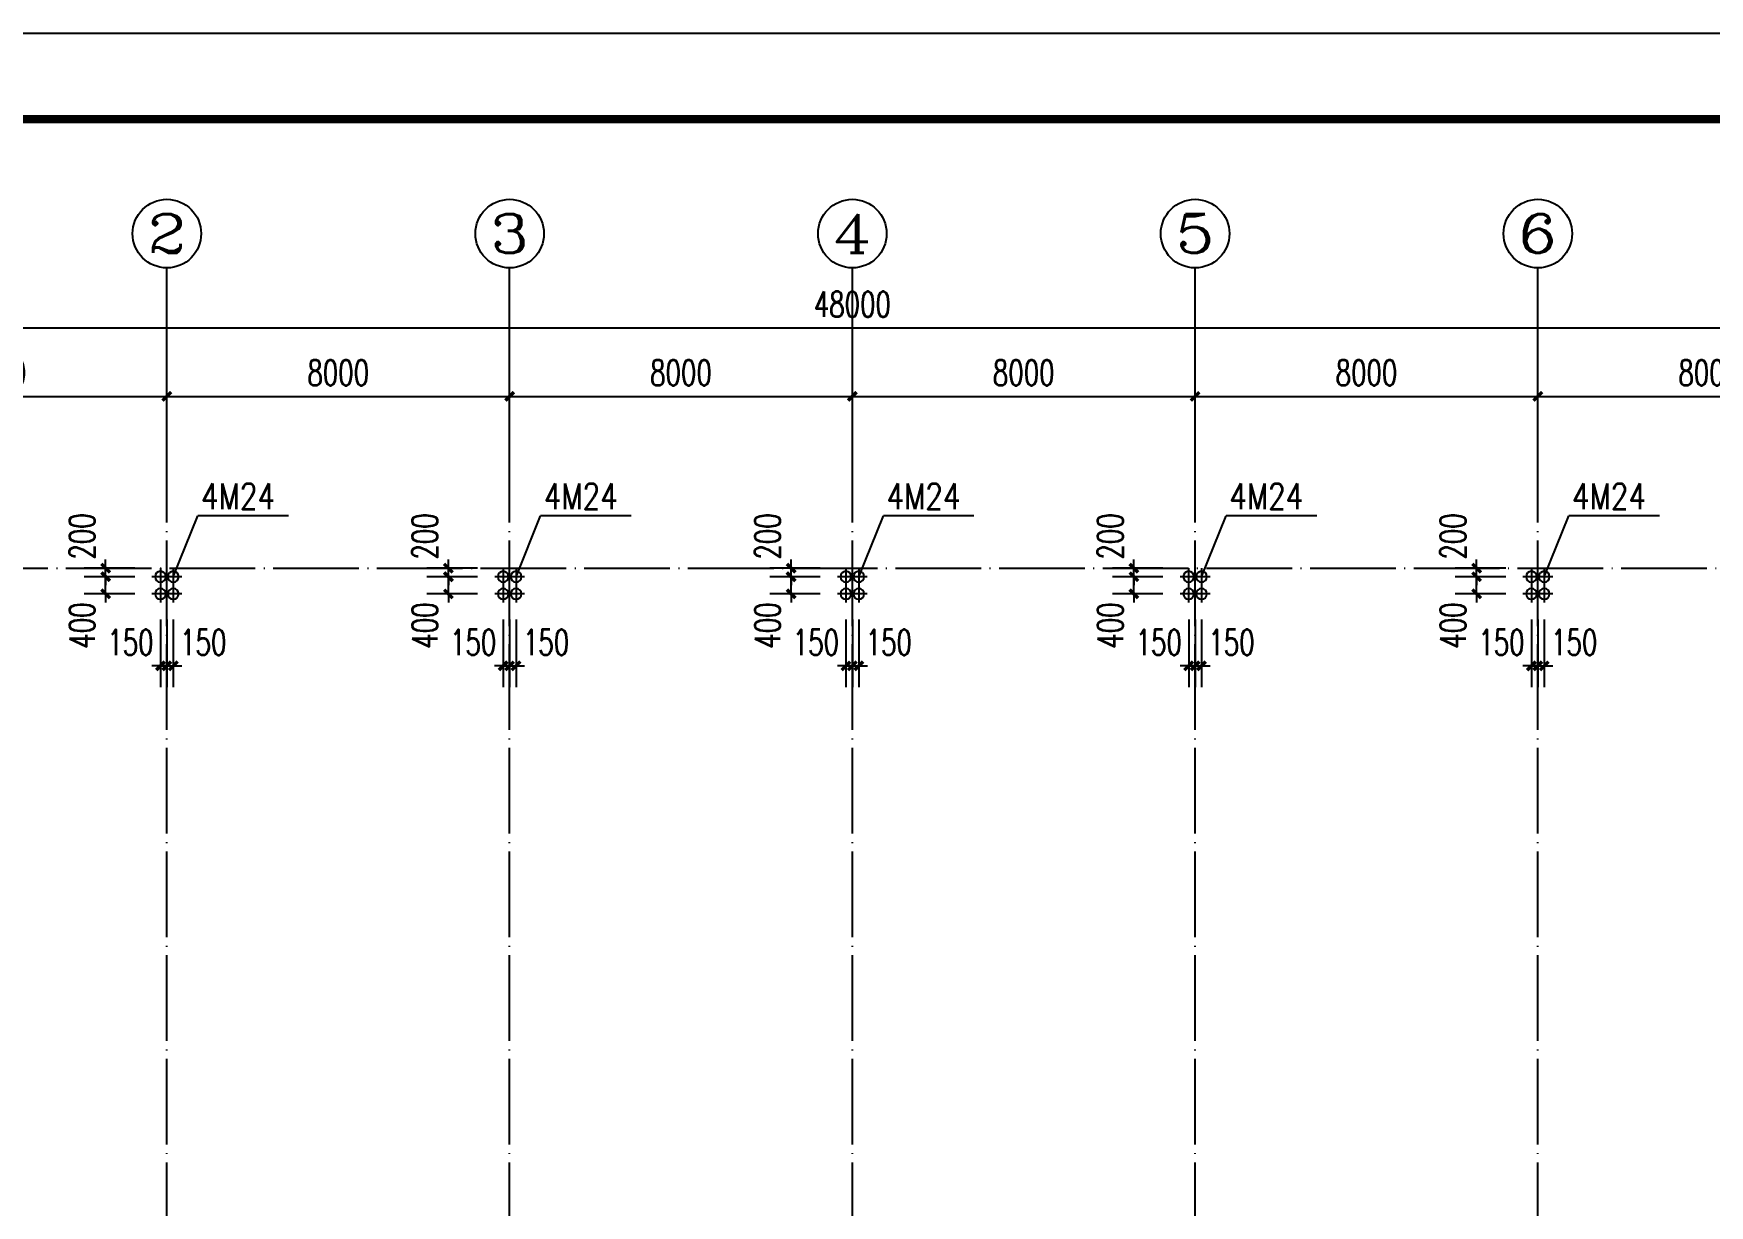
# Model space of a CAD drawing. Extents: x 36360094 to 36697644, y 75306 to 425482.
# Drawn here: x 36395344 to 36434463, y 131946 to 159306 of the extents above; entities that cross this region are included whole.
import ezdxf
from ezdxf.enums import TextEntityAlignment as Align

# ---------------------------------------------------------------- set-up
doc = ezdxf.new("R2010")
doc.units = 0
doc.header["$LTSCALE"] = 1000
doc.header["$MEASUREMENT"] = 0
for name, pattern in [('ACAD_ISO04W100', [30.5, 24, -3, 0.5, -3]), ('CENTER', [2, 1.25, -0.25, 0.25, -0.25]), ('DOTE', [2.42, 2, -0.2, 0.02, -0.2])]:
    doc.linetypes.add(name, pattern=pattern)
doc.layers.get('0').update_dxf_attribs({"linetype": 'CONTINUOUS'})
doc.layers.get('DEFPOINTS').update_dxf_attribs({"linetype": 'CONTINUOUS'})
for name, color, linetype in [('AXIS', 3, 'CONTINUOUS'), ('AXIS_TEXT', 7, 'CONTINUOUS'), ('DOTE', 1, 'ACAD_ISO04W100'), ('PUB_DIM', 3, 'CONTINUOUS'), ('PUB_TEXT', 7, 'CONTINUOUS'), ('PUB_TITLE', 4, 'CONTINUOUS'), ('ROOF', 7, 'CONTINUOUS'), ('中心线', 9, 'CENTER'), ('锚栓', 6, 'CONTINUOUS')]:
    doc.layers.add(name, color=color, linetype=linetype)
doc.styles.add('_TCH_AXIS', font='COMPLEX', dxfattribs={"bigfont": 'GBCBIG'})
doc.styles.add('_TCH_DIM_T3', font='SIMPLEX', dxfattribs={"width": 0.705882, "bigfont": 'GBCBIG'})
doc.styles.add('character', font='romans.shx', dxfattribs={"width": 0.618, "bigfont": 'gbhzfs.shx'})
doc.dimstyles.new('_TCH_ARCH&&200', dxfattribs={"dimtxt": 595, "dimasz": 200, "dimexe": 500, "dimexo": 600, "dimgap": 252.5, "dimtad": 1, "dimdec": 0, "dimzin": 0, "dimdsep": 46, "dimtxsty": '_TCH_DIM_T3', "dimblk": 'ARCHTICK', "dimcen": 0.09, "dimclrt": 7, "dimazin": 2, "dimtfac": 1, "dimtdec": 0, "dimtix": 1, "dimtmove": 2, "dimatfit": 3, "dimfxl": 0, "dimtolj": 1, "dimtzin": 0, "dimarcsym": 0})

# ---------------------------------------------------------------- blocks, each defined once
blk = doc.blocks.new('m')
at = {"layer": '锚栓'}
for p, q in [((2858688, 836885), (2858688, 836290)), ((2858390, 836587), (2858985, 836587))]:
    blk.add_line(p, q, dxfattribs=at)
blk.add_circle((2858688, 836587), 189, dxfattribs=at)
blk = doc.blocks.new('_ArchTick')
at = {"color": 0, "linetype": 'ByBlock', "const_width": 0.4}
blk.add_lwpolyline([(-0.5, -0.5), (0.5, 0.5)], dxfattribs=at)
blk = doc.blocks.new('*D420')
at = {"layer": 'DEFPOINTS', "color": 0}
for p in [(36430457, 146225), (36430607, 146225), (36430607, 144544)]:
    blk.add_point(p, dxfattribs=at)
at = {"layer": 'PUB_DIM', "color": 0, "lineweight": -2}
for p, q in [((36430457, 145625), (36430457, 144044)), ((36430607, 145625), (36430607, 144044)), ((36430457, 144544), (36430257, 144544)), ((36430457, 144544), (36430607, 144544)), ((36430607, 144544), (36430807, 144544))]:
    blk.add_line(p, q, dxfattribs=at)
at = {"layer": 'PUB_DIM', "color": 0, "lineweight": -2, "xscale": 200, "yscale": 200, "zscale": 200}
blk.add_blockref('_ArchTick', (36430457, 144544), dxfattribs=at)
at = {"layer": 'PUB_DIM', "color": 0, "lineweight": -2, "xscale": 200, "yscale": 200, "zscale": 200, "rotation": 180}
blk.add_blockref('_ArchTick', (36430607, 144544), dxfattribs=at)
at = {"layer": 'PUB_DIM', "color": 7, "insert": (36431307, 145094), "char_height": 595, "attachment_point": 5, "style": '_TCH_DIM_T3'}
blk.add_mtext('\\A1;150', dxfattribs=at)
blk = doc.blocks.new('*D421')
at = {"layer": 'DEFPOINTS', "color": 0}
for p in [(36430307, 146225), (36430457, 146225), (36430457, 144544)]:
    blk.add_point(p, dxfattribs=at)
at = {"layer": 'PUB_DIM', "color": 0, "lineweight": -2}
for p, q in [((36430307, 145625), (36430307, 144044)), ((36430457, 145625), (36430457, 144044)), ((36430307, 144544), (36430107, 144544)), ((36430307, 144544), (36430457, 144544)), ((36430457, 144544), (36430657, 144544))]:
    blk.add_line(p, q, dxfattribs=at)
at = {"layer": 'PUB_DIM', "color": 0, "lineweight": -2, "xscale": 200, "yscale": 200, "zscale": 200}
blk.add_blockref('_ArchTick', (36430307, 144544), dxfattribs=at)
at = {"layer": 'PUB_DIM', "color": 0, "lineweight": -2, "xscale": 200, "yscale": 200, "zscale": 200, "rotation": 180}
blk.add_blockref('_ArchTick', (36430457, 144544), dxfattribs=at)
at = {"layer": 'PUB_DIM', "color": 7, "insert": (36429607, 145094), "char_height": 595, "attachment_point": 5, "style": '_TCH_DIM_T3'}
blk.add_mtext('\\A1;150', dxfattribs=at)
blk = doc.blocks.new('*D422')
at = {"layer": 'DEFPOINTS', "color": 0}
for p in [(36429028, 146825), (36430307, 146825), (36430307, 146625)]:
    blk.add_point(p, dxfattribs=at)
at = {"layer": 'PUB_DIM', "color": 0, "lineweight": -2}
for p, q in [((36429707, 146825), (36428528, 146825)), ((36429028, 146825), (36429028, 147025)), ((36429028, 146625), (36429028, 146825)), ((36429707, 146625), (36428528, 146625)), ((36429028, 146625), (36429028, 146425))]:
    blk.add_line(p, q, dxfattribs=at)
at = {"layer": 'PUB_DIM', "color": 0, "lineweight": -2, "xscale": 200, "yscale": 200, "zscale": 200}
for p, rotation in [((36429028, 146825), 270), ((36429028, 146625), 90)]:
    blk.add_blockref('_ArchTick', p, dxfattribs=dict(at, rotation=rotation))
at = {"layer": 'PUB_DIM', "color": 7, "insert": (36428478, 147565), "char_height": 595, "attachment_point": 5, "rotation": 90, "style": '_TCH_DIM_T3'}
blk.add_mtext('\\A1;200', dxfattribs=at)
blk = doc.blocks.new('*D423')
at = {"layer": 'DEFPOINTS', "color": 0}
for p in [(36429028, 146625), (36430307, 146625), (36430307, 146225)]:
    blk.add_point(p, dxfattribs=at)
at = {"layer": 'PUB_DIM', "color": 0, "lineweight": -2}
for p, q in [((36429028, 146625), (36429028, 146825)), ((36429707, 146625), (36428528, 146625)), ((36429028, 146225), (36429028, 146625)), ((36429707, 146225), (36428528, 146225)), ((36429028, 146225), (36429028, 146025))]:
    blk.add_line(p, q, dxfattribs=at)
at = {"layer": 'PUB_DIM', "color": 0, "lineweight": -2, "xscale": 200, "yscale": 200, "zscale": 200}
for p, rotation in [((36429028, 146625), 270), ((36429028, 146225), 90)]:
    blk.add_blockref('_ArchTick', p, dxfattribs=dict(at, rotation=rotation))
at = {"layer": 'PUB_DIM', "color": 7, "insert": (36428478, 145485), "char_height": 595, "attachment_point": 5, "rotation": 90, "style": '_TCH_DIM_T3'}
blk.add_mtext('\\A1;400', dxfattribs=at)
blk = doc.blocks.new('*D432')
at = {"layer": 'DEFPOINTS', "color": 0}
for p in [(36422457, 146225), (36422607, 146225), (36422607, 144544)]:
    blk.add_point(p, dxfattribs=at)
at = {"layer": 'PUB_DIM', "color": 0, "lineweight": -2}
for p, q in [((36422457, 145625), (36422457, 144044)), ((36422607, 145625), (36422607, 144044)), ((36422457, 144544), (36422257, 144544)), ((36422457, 144544), (36422607, 144544)), ((36422607, 144544), (36422807, 144544))]:
    blk.add_line(p, q, dxfattribs=at)
at = {"layer": 'PUB_DIM', "color": 0, "lineweight": -2, "xscale": 200, "yscale": 200, "zscale": 200}
blk.add_blockref('_ArchTick', (36422457, 144544), dxfattribs=at)
at = {"layer": 'PUB_DIM', "color": 0, "lineweight": -2, "xscale": 200, "yscale": 200, "zscale": 200, "rotation": 180}
blk.add_blockref('_ArchTick', (36422607, 144544), dxfattribs=at)
at = {"layer": 'PUB_DIM', "color": 7, "insert": (36423307, 145094), "char_height": 595, "attachment_point": 5, "style": '_TCH_DIM_T3'}
blk.add_mtext('\\A1;150', dxfattribs=at)
blk = doc.blocks.new('*D433')
at = {"layer": 'DEFPOINTS', "color": 0}
for p in [(36422307, 146225), (36422457, 146225), (36422457, 144544)]:
    blk.add_point(p, dxfattribs=at)
at = {"layer": 'PUB_DIM', "color": 0, "lineweight": -2}
for p, q in [((36422307, 145625), (36422307, 144044)), ((36422457, 145625), (36422457, 144044)), ((36422307, 144544), (36422107, 144544)), ((36422307, 144544), (36422457, 144544)), ((36422457, 144544), (36422657, 144544))]:
    blk.add_line(p, q, dxfattribs=at)
at = {"layer": 'PUB_DIM', "color": 0, "lineweight": -2, "xscale": 200, "yscale": 200, "zscale": 200}
blk.add_blockref('_ArchTick', (36422307, 144544), dxfattribs=at)
at = {"layer": 'PUB_DIM', "color": 0, "lineweight": -2, "xscale": 200, "yscale": 200, "zscale": 200, "rotation": 180}
blk.add_blockref('_ArchTick', (36422457, 144544), dxfattribs=at)
at = {"layer": 'PUB_DIM', "color": 7, "insert": (36421607, 145094), "char_height": 595, "attachment_point": 5, "style": '_TCH_DIM_T3'}
blk.add_mtext('\\A1;150', dxfattribs=at)
blk = doc.blocks.new('*D434')
at = {"layer": 'DEFPOINTS', "color": 0}
for p in [(36421028, 146825), (36422307, 146825), (36422307, 146625)]:
    blk.add_point(p, dxfattribs=at)
at = {"layer": 'PUB_DIM', "color": 0, "lineweight": -2}
for p, q in [((36421707, 146825), (36420528, 146825)), ((36421028, 146825), (36421028, 147025)), ((36421028, 146625), (36421028, 146825)), ((36421707, 146625), (36420528, 146625)), ((36421028, 146625), (36421028, 146425))]:
    blk.add_line(p, q, dxfattribs=at)
at = {"layer": 'PUB_DIM', "color": 0, "lineweight": -2, "xscale": 200, "yscale": 200, "zscale": 200}
for p, rotation in [((36421028, 146825), 270), ((36421028, 146625), 90)]:
    blk.add_blockref('_ArchTick', p, dxfattribs=dict(at, rotation=rotation))
at = {"layer": 'PUB_DIM', "color": 7, "insert": (36420478, 147565), "char_height": 595, "attachment_point": 5, "rotation": 90, "style": '_TCH_DIM_T3'}
blk.add_mtext('\\A1;200', dxfattribs=at)
blk = doc.blocks.new('*D435')
at = {"layer": 'DEFPOINTS', "color": 0}
for p in [(36421028, 146625), (36422307, 146625), (36422307, 146225)]:
    blk.add_point(p, dxfattribs=at)
at = {"layer": 'PUB_DIM', "color": 0, "lineweight": -2}
for p, q in [((36421028, 146625), (36421028, 146825)), ((36421707, 146625), (36420528, 146625)), ((36421028, 146225), (36421028, 146625)), ((36421707, 146225), (36420528, 146225)), ((36421028, 146225), (36421028, 146025))]:
    blk.add_line(p, q, dxfattribs=at)
at = {"layer": 'PUB_DIM', "color": 0, "lineweight": -2, "xscale": 200, "yscale": 200, "zscale": 200}
for p, rotation in [((36421028, 146625), 270), ((36421028, 146225), 90)]:
    blk.add_blockref('_ArchTick', p, dxfattribs=dict(at, rotation=rotation))
at = {"layer": 'PUB_DIM', "color": 7, "insert": (36420478, 145485), "char_height": 595, "attachment_point": 5, "rotation": 90, "style": '_TCH_DIM_T3'}
blk.add_mtext('\\A1;400', dxfattribs=at)
blk = doc.blocks.new('*D444')
at = {"layer": 'DEFPOINTS', "color": 0}
for p in [(36414457, 146225), (36414607, 146225), (36414607, 144544)]:
    blk.add_point(p, dxfattribs=at)
at = {"layer": 'PUB_DIM', "color": 0, "lineweight": -2}
for p, q in [((36414457, 145625), (36414457, 144044)), ((36414607, 145625), (36414607, 144044)), ((36414457, 144544), (36414257, 144544)), ((36414457, 144544), (36414607, 144544)), ((36414607, 144544), (36414807, 144544))]:
    blk.add_line(p, q, dxfattribs=at)
at = {"layer": 'PUB_DIM', "color": 0, "lineweight": -2, "xscale": 200, "yscale": 200, "zscale": 200}
blk.add_blockref('_ArchTick', (36414457, 144544), dxfattribs=at)
at = {"layer": 'PUB_DIM', "color": 0, "lineweight": -2, "xscale": 200, "yscale": 200, "zscale": 200, "rotation": 180}
blk.add_blockref('_ArchTick', (36414607, 144544), dxfattribs=at)
at = {"layer": 'PUB_DIM', "color": 7, "insert": (36415307, 145094), "char_height": 595, "attachment_point": 5, "style": '_TCH_DIM_T3'}
blk.add_mtext('\\A1;150', dxfattribs=at)
blk = doc.blocks.new('*D445')
at = {"layer": 'DEFPOINTS', "color": 0}
for p in [(36414307, 146225), (36414457, 146225), (36414457, 144544)]:
    blk.add_point(p, dxfattribs=at)
at = {"layer": 'PUB_DIM', "color": 0, "lineweight": -2}
for p, q in [((36414307, 145625), (36414307, 144044)), ((36414457, 145625), (36414457, 144044)), ((36414307, 144544), (36414107, 144544)), ((36414307, 144544), (36414457, 144544)), ((36414457, 144544), (36414657, 144544))]:
    blk.add_line(p, q, dxfattribs=at)
at = {"layer": 'PUB_DIM', "color": 0, "lineweight": -2, "xscale": 200, "yscale": 200, "zscale": 200}
blk.add_blockref('_ArchTick', (36414307, 144544), dxfattribs=at)
at = {"layer": 'PUB_DIM', "color": 0, "lineweight": -2, "xscale": 200, "yscale": 200, "zscale": 200, "rotation": 180}
blk.add_blockref('_ArchTick', (36414457, 144544), dxfattribs=at)
at = {"layer": 'PUB_DIM', "color": 7, "insert": (36413607, 145094), "char_height": 595, "attachment_point": 5, "style": '_TCH_DIM_T3'}
blk.add_mtext('\\A1;150', dxfattribs=at)
blk = doc.blocks.new('*D446')
at = {"layer": 'DEFPOINTS', "color": 0}
for p in [(36413028, 146825), (36414307, 146825), (36414307, 146625)]:
    blk.add_point(p, dxfattribs=at)
at = {"layer": 'PUB_DIM', "color": 0, "lineweight": -2}
for p, q in [((36413707, 146825), (36412528, 146825)), ((36413028, 146825), (36413028, 147025)), ((36413028, 146625), (36413028, 146825)), ((36413707, 146625), (36412528, 146625)), ((36413028, 146625), (36413028, 146425))]:
    blk.add_line(p, q, dxfattribs=at)
at = {"layer": 'PUB_DIM', "color": 0, "lineweight": -2, "xscale": 200, "yscale": 200, "zscale": 200}
for p, rotation in [((36413028, 146825), 270), ((36413028, 146625), 90)]:
    blk.add_blockref('_ArchTick', p, dxfattribs=dict(at, rotation=rotation))
at = {"layer": 'PUB_DIM', "color": 7, "insert": (36412478, 147565), "char_height": 595, "attachment_point": 5, "rotation": 90, "style": '_TCH_DIM_T3'}
blk.add_mtext('\\A1;200', dxfattribs=at)
blk = doc.blocks.new('*D447')
at = {"layer": 'DEFPOINTS', "color": 0}
for p in [(36413028, 146625), (36414307, 146625), (36414307, 146225)]:
    blk.add_point(p, dxfattribs=at)
at = {"layer": 'PUB_DIM', "color": 0, "lineweight": -2}
for p, q in [((36413028, 146625), (36413028, 146825)), ((36413707, 146625), (36412528, 146625)), ((36413028, 146225), (36413028, 146625)), ((36413707, 146225), (36412528, 146225)), ((36413028, 146225), (36413028, 146025))]:
    blk.add_line(p, q, dxfattribs=at)
at = {"layer": 'PUB_DIM', "color": 0, "lineweight": -2, "xscale": 200, "yscale": 200, "zscale": 200}
for p, rotation in [((36413028, 146625), 270), ((36413028, 146225), 90)]:
    blk.add_blockref('_ArchTick', p, dxfattribs=dict(at, rotation=rotation))
at = {"layer": 'PUB_DIM', "color": 7, "insert": (36412478, 145485), "char_height": 595, "attachment_point": 5, "rotation": 90, "style": '_TCH_DIM_T3'}
blk.add_mtext('\\A1;400', dxfattribs=at)
blk = doc.blocks.new('*D456')
at = {"layer": 'DEFPOINTS', "color": 0}
for p in [(36406457, 146225), (36406607, 146225), (36406607, 144544)]:
    blk.add_point(p, dxfattribs=at)
at = {"layer": 'PUB_DIM', "color": 0, "lineweight": -2}
for p, q in [((36406457, 145625), (36406457, 144044)), ((36406607, 145625), (36406607, 144044)), ((36406457, 144544), (36406257, 144544)), ((36406457, 144544), (36406607, 144544)), ((36406607, 144544), (36406807, 144544))]:
    blk.add_line(p, q, dxfattribs=at)
at = {"layer": 'PUB_DIM', "color": 0, "lineweight": -2, "xscale": 200, "yscale": 200, "zscale": 200}
blk.add_blockref('_ArchTick', (36406457, 144544), dxfattribs=at)
at = {"layer": 'PUB_DIM', "color": 0, "lineweight": -2, "xscale": 200, "yscale": 200, "zscale": 200, "rotation": 180}
blk.add_blockref('_ArchTick', (36406607, 144544), dxfattribs=at)
at = {"layer": 'PUB_DIM', "color": 7, "insert": (36407307, 145094), "char_height": 595, "attachment_point": 5, "style": '_TCH_DIM_T3'}
blk.add_mtext('\\A1;150', dxfattribs=at)
blk = doc.blocks.new('*D457')
at = {"layer": 'DEFPOINTS', "color": 0}
for p in [(36406307, 146225), (36406457, 146225), (36406457, 144544)]:
    blk.add_point(p, dxfattribs=at)
at = {"layer": 'PUB_DIM', "color": 0, "lineweight": -2}
for p, q in [((36406307, 145625), (36406307, 144044)), ((36406457, 145625), (36406457, 144044)), ((36406307, 144544), (36406107, 144544)), ((36406307, 144544), (36406457, 144544)), ((36406457, 144544), (36406657, 144544))]:
    blk.add_line(p, q, dxfattribs=at)
at = {"layer": 'PUB_DIM', "color": 0, "lineweight": -2, "xscale": 200, "yscale": 200, "zscale": 200}
blk.add_blockref('_ArchTick', (36406307, 144544), dxfattribs=at)
at = {"layer": 'PUB_DIM', "color": 0, "lineweight": -2, "xscale": 200, "yscale": 200, "zscale": 200, "rotation": 180}
blk.add_blockref('_ArchTick', (36406457, 144544), dxfattribs=at)
at = {"layer": 'PUB_DIM', "color": 7, "insert": (36405607, 145094), "char_height": 595, "attachment_point": 5, "style": '_TCH_DIM_T3'}
blk.add_mtext('\\A1;150', dxfattribs=at)
blk = doc.blocks.new('*D458')
at = {"layer": 'DEFPOINTS', "color": 0}
for p in [(36405028, 146825), (36406307, 146825), (36406307, 146625)]:
    blk.add_point(p, dxfattribs=at)
at = {"layer": 'PUB_DIM', "color": 0, "lineweight": -2}
for p, q in [((36405707, 146825), (36404528, 146825)), ((36405028, 146825), (36405028, 147025)), ((36405028, 146625), (36405028, 146825)), ((36405707, 146625), (36404528, 146625)), ((36405028, 146625), (36405028, 146425))]:
    blk.add_line(p, q, dxfattribs=at)
at = {"layer": 'PUB_DIM', "color": 0, "lineweight": -2, "xscale": 200, "yscale": 200, "zscale": 200}
for p, rotation in [((36405028, 146825), 270), ((36405028, 146625), 90)]:
    blk.add_blockref('_ArchTick', p, dxfattribs=dict(at, rotation=rotation))
at = {"layer": 'PUB_DIM', "color": 7, "insert": (36404478, 147565), "char_height": 595, "attachment_point": 5, "rotation": 90, "style": '_TCH_DIM_T3'}
blk.add_mtext('\\A1;200', dxfattribs=at)
blk = doc.blocks.new('*D459')
at = {"layer": 'DEFPOINTS', "color": 0}
for p in [(36405028, 146625), (36406307, 146625), (36406307, 146225)]:
    blk.add_point(p, dxfattribs=at)
at = {"layer": 'PUB_DIM', "color": 0, "lineweight": -2}
for p, q in [((36405028, 146625), (36405028, 146825)), ((36405707, 146625), (36404528, 146625)), ((36405028, 146225), (36405028, 146625)), ((36405707, 146225), (36404528, 146225)), ((36405028, 146225), (36405028, 146025))]:
    blk.add_line(p, q, dxfattribs=at)
at = {"layer": 'PUB_DIM', "color": 0, "lineweight": -2, "xscale": 200, "yscale": 200, "zscale": 200}
for p, rotation in [((36405028, 146625), 270), ((36405028, 146225), 90)]:
    blk.add_blockref('_ArchTick', p, dxfattribs=dict(at, rotation=rotation))
at = {"layer": 'PUB_DIM', "color": 7, "insert": (36404478, 145485), "char_height": 595, "attachment_point": 5, "rotation": 90, "style": '_TCH_DIM_T3'}
blk.add_mtext('\\A1;400', dxfattribs=at)
blk = doc.blocks.new('*D508')
at = {"layer": 'DEFPOINTS', "color": 0}
for p in [(36398457, 146225), (36398607, 146225), (36398607, 144544)]:
    blk.add_point(p, dxfattribs=at)
at = {"layer": 'PUB_DIM', "color": 0, "lineweight": -2}
for p, q in [((36398457, 145625), (36398457, 144044)), ((36398607, 145625), (36398607, 144044)), ((36398457, 144544), (36398257, 144544)), ((36398457, 144544), (36398607, 144544)), ((36398607, 144544), (36398807, 144544))]:
    blk.add_line(p, q, dxfattribs=at)
at = {"layer": 'PUB_DIM', "color": 0, "lineweight": -2, "xscale": 200, "yscale": 200, "zscale": 200}
blk.add_blockref('_ArchTick', (36398457, 144544), dxfattribs=at)
at = {"layer": 'PUB_DIM', "color": 0, "lineweight": -2, "xscale": 200, "yscale": 200, "zscale": 200, "rotation": 180}
blk.add_blockref('_ArchTick', (36398607, 144544), dxfattribs=at)
at = {"layer": 'PUB_DIM', "color": 7, "insert": (36399307, 145094), "char_height": 595, "attachment_point": 5, "style": '_TCH_DIM_T3'}
blk.add_mtext('\\A1;150', dxfattribs=at)
blk = doc.blocks.new('*D509')
at = {"layer": 'DEFPOINTS', "color": 0}
for p in [(36398307, 146225), (36398457, 146225), (36398457, 144544)]:
    blk.add_point(p, dxfattribs=at)
at = {"layer": 'PUB_DIM', "color": 0, "lineweight": -2}
for p, q in [((36398307, 145625), (36398307, 144044)), ((36398457, 145625), (36398457, 144044)), ((36398307, 144544), (36398107, 144544)), ((36398307, 144544), (36398457, 144544)), ((36398457, 144544), (36398657, 144544))]:
    blk.add_line(p, q, dxfattribs=at)
at = {"layer": 'PUB_DIM', "color": 0, "lineweight": -2, "xscale": 200, "yscale": 200, "zscale": 200}
blk.add_blockref('_ArchTick', (36398307, 144544), dxfattribs=at)
at = {"layer": 'PUB_DIM', "color": 0, "lineweight": -2, "xscale": 200, "yscale": 200, "zscale": 200, "rotation": 180}
blk.add_blockref('_ArchTick', (36398457, 144544), dxfattribs=at)
at = {"layer": 'PUB_DIM', "color": 7, "insert": (36397607, 145094), "char_height": 595, "attachment_point": 5, "style": '_TCH_DIM_T3'}
blk.add_mtext('\\A1;150', dxfattribs=at)
blk = doc.blocks.new('*D512')
at = {"layer": 'DEFPOINTS', "color": 0}
for p in [(36397028, 146825), (36398307, 146825), (36398307, 146625)]:
    blk.add_point(p, dxfattribs=at)
at = {"layer": 'PUB_DIM', "color": 0, "lineweight": -2}
for p, q in [((36397707, 146825), (36396528, 146825)), ((36397028, 146825), (36397028, 147025)), ((36397028, 146625), (36397028, 146825)), ((36397707, 146625), (36396528, 146625)), ((36397028, 146625), (36397028, 146425))]:
    blk.add_line(p, q, dxfattribs=at)
at = {"layer": 'PUB_DIM', "color": 0, "lineweight": -2, "xscale": 200, "yscale": 200, "zscale": 200}
for p, rotation in [((36397028, 146825), 270), ((36397028, 146625), 90)]:
    blk.add_blockref('_ArchTick', p, dxfattribs=dict(at, rotation=rotation))
at = {"layer": 'PUB_DIM', "color": 7, "insert": (36396478, 147565), "char_height": 595, "attachment_point": 5, "rotation": 90, "style": '_TCH_DIM_T3'}
blk.add_mtext('\\A1;200', dxfattribs=at)
blk = doc.blocks.new('*D513')
at = {"layer": 'DEFPOINTS', "color": 0}
for p in [(36397028, 146625), (36398307, 146625), (36398307, 146225)]:
    blk.add_point(p, dxfattribs=at)
at = {"layer": 'PUB_DIM', "color": 0, "lineweight": -2}
for p, q in [((36397028, 146625), (36397028, 146825)), ((36397707, 146625), (36396528, 146625)), ((36397028, 146225), (36397028, 146625)), ((36397707, 146225), (36396528, 146225)), ((36397028, 146225), (36397028, 146025))]:
    blk.add_line(p, q, dxfattribs=at)
at = {"layer": 'PUB_DIM', "color": 0, "lineweight": -2, "xscale": 200, "yscale": 200, "zscale": 200}
for p, rotation in [((36397028, 146625), 270), ((36397028, 146225), 90)]:
    blk.add_blockref('_ArchTick', p, dxfattribs=dict(at, rotation=rotation))
at = {"layer": 'PUB_DIM', "color": 7, "insert": (36396478, 145485), "char_height": 595, "attachment_point": 5, "rotation": 90, "style": '_TCH_DIM_T3'}
blk.add_mtext('\\A1;400', dxfattribs=at)
blk = doc.blocks.new('*D550')
at = {"layer": 'AXIS', "color": 0, "lineweight": -2}
for p, q in [((36390457, 149396), (36390457, 151336)), ((36398457, 149396), (36398457, 151336)), ((36390457, 150836), (36398457, 150836))]:
    blk.add_line(p, q, dxfattribs=at)
at = {"layer": 'DEFPOINTS', "color": 0}
for p in [(36398457, 150836), (36390457, 148796), (36398457, 148796)]:
    blk.add_point(p, dxfattribs=at)
at = {"layer": 'AXIS', "color": 0, "lineweight": -2, "xscale": 200, "yscale": 200, "zscale": 200, "rotation": 180}
blk.add_blockref('_ArchTick', (36390457, 150836), dxfattribs=at)
at = {"layer": 'AXIS', "color": 0, "lineweight": -2, "xscale": 200, "yscale": 200, "zscale": 200}
blk.add_blockref('_ArchTick', (36398457, 150836), dxfattribs=at)
at = {"layer": 'AXIS', "color": 7, "insert": (36394457, 151386), "char_height": 595, "attachment_point": 5, "style": '_TCH_DIM_T3'}
blk.add_mtext('\\A1;8000', dxfattribs=at)
blk = doc.blocks.new('*D551')
at = {"layer": 'AXIS', "color": 0, "lineweight": -2}
for p, q in [((36398457, 149396), (36398457, 151336)), ((36406457, 149396), (36406457, 151336)), ((36398457, 150836), (36406457, 150836))]:
    blk.add_line(p, q, dxfattribs=at)
at = {"layer": 'DEFPOINTS', "color": 0}
for p in [(36406457, 150836), (36398457, 148796), (36406457, 148796)]:
    blk.add_point(p, dxfattribs=at)
at = {"layer": 'AXIS', "color": 0, "lineweight": -2, "xscale": 200, "yscale": 200, "zscale": 200, "rotation": 180}
blk.add_blockref('_ArchTick', (36398457, 150836), dxfattribs=at)
at = {"layer": 'AXIS', "color": 0, "lineweight": -2, "xscale": 200, "yscale": 200, "zscale": 200}
blk.add_blockref('_ArchTick', (36406457, 150836), dxfattribs=at)
at = {"layer": 'AXIS', "color": 7, "insert": (36402457, 151386), "char_height": 595, "attachment_point": 5, "style": '_TCH_DIM_T3'}
blk.add_mtext('\\A1;8000', dxfattribs=at)
blk = doc.blocks.new('*D552')
at = {"layer": 'AXIS', "color": 0, "lineweight": -2}
for p, q in [((36406457, 149396), (36406457, 151336)), ((36414457, 149396), (36414457, 151336)), ((36406457, 150836), (36414457, 150836))]:
    blk.add_line(p, q, dxfattribs=at)
at = {"layer": 'DEFPOINTS', "color": 0}
for p in [(36414457, 150836), (36406457, 148796), (36414457, 148796)]:
    blk.add_point(p, dxfattribs=at)
at = {"layer": 'AXIS', "color": 0, "lineweight": -2, "xscale": 200, "yscale": 200, "zscale": 200, "rotation": 180}
blk.add_blockref('_ArchTick', (36406457, 150836), dxfattribs=at)
at = {"layer": 'AXIS', "color": 0, "lineweight": -2, "xscale": 200, "yscale": 200, "zscale": 200}
blk.add_blockref('_ArchTick', (36414457, 150836), dxfattribs=at)
at = {"layer": 'AXIS', "color": 7, "insert": (36410457, 151386), "char_height": 595, "attachment_point": 5, "style": '_TCH_DIM_T3'}
blk.add_mtext('\\A1;8000', dxfattribs=at)
blk = doc.blocks.new('*D553')
at = {"layer": 'AXIS', "color": 0, "lineweight": -2}
for p, q in [((36414457, 149396), (36414457, 151336)), ((36422457, 149396), (36422457, 151336)), ((36414457, 150836), (36422457, 150836))]:
    blk.add_line(p, q, dxfattribs=at)
at = {"layer": 'DEFPOINTS', "color": 0}
for p in [(36422457, 150836), (36414457, 148796), (36422457, 148796)]:
    blk.add_point(p, dxfattribs=at)
at = {"layer": 'AXIS', "color": 0, "lineweight": -2, "xscale": 200, "yscale": 200, "zscale": 200, "rotation": 180}
blk.add_blockref('_ArchTick', (36414457, 150836), dxfattribs=at)
at = {"layer": 'AXIS', "color": 0, "lineweight": -2, "xscale": 200, "yscale": 200, "zscale": 200}
blk.add_blockref('_ArchTick', (36422457, 150836), dxfattribs=at)
at = {"layer": 'AXIS', "color": 7, "insert": (36418457, 151386), "char_height": 595, "attachment_point": 5, "style": '_TCH_DIM_T3'}
blk.add_mtext('\\A1;8000', dxfattribs=at)
blk = doc.blocks.new('*D554')
at = {"layer": 'AXIS', "color": 0, "lineweight": -2}
for p, q in [((36422457, 149396), (36422457, 151336)), ((36430457, 149396), (36430457, 151336)), ((36422457, 150836), (36430457, 150836))]:
    blk.add_line(p, q, dxfattribs=at)
at = {"layer": 'DEFPOINTS', "color": 0}
for p in [(36430457, 150836), (36422457, 148796), (36430457, 148796)]:
    blk.add_point(p, dxfattribs=at)
at = {"layer": 'AXIS', "color": 0, "lineweight": -2, "xscale": 200, "yscale": 200, "zscale": 200, "rotation": 180}
blk.add_blockref('_ArchTick', (36422457, 150836), dxfattribs=at)
at = {"layer": 'AXIS', "color": 0, "lineweight": -2, "xscale": 200, "yscale": 200, "zscale": 200}
blk.add_blockref('_ArchTick', (36430457, 150836), dxfattribs=at)
at = {"layer": 'AXIS', "color": 7, "insert": (36426457, 151386), "char_height": 595, "attachment_point": 5, "style": '_TCH_DIM_T3'}
blk.add_mtext('\\A1;8000', dxfattribs=at)
blk = doc.blocks.new('*D555')
at = {"layer": 'AXIS', "color": 0, "lineweight": -2}
for p, q in [((36430457, 149396), (36430457, 151336)), ((36438457, 149396), (36438457, 151336)), ((36430457, 150836), (36438457, 150836))]:
    blk.add_line(p, q, dxfattribs=at)
at = {"layer": 'DEFPOINTS', "color": 0}
for p in [(36438457, 150836), (36430457, 148796), (36438457, 148796)]:
    blk.add_point(p, dxfattribs=at)
at = {"layer": 'AXIS', "color": 0, "lineweight": -2, "xscale": 200, "yscale": 200, "zscale": 200, "rotation": 180}
blk.add_blockref('_ArchTick', (36430457, 150836), dxfattribs=at)
at = {"layer": 'AXIS', "color": 0, "lineweight": -2, "xscale": 200, "yscale": 200, "zscale": 200}
blk.add_blockref('_ArchTick', (36438457, 150836), dxfattribs=at)
at = {"layer": 'AXIS', "color": 7, "insert": (36434457, 151386), "char_height": 595, "attachment_point": 5, "style": '_TCH_DIM_T3'}
blk.add_mtext('\\A1;8000', dxfattribs=at)
blk = doc.blocks.new('*D556')
at = {"layer": 'AXIS', "color": 0, "lineweight": -2}
for p, q in [((36390457, 149396), (36390457, 152936)), ((36438457, 149396), (36438457, 152936)), ((36390457, 152436), (36438457, 152436))]:
    blk.add_line(p, q, dxfattribs=at)
at = {"layer": 'DEFPOINTS', "color": 0}
for p in [(36438457, 152436), (36390457, 148796), (36438457, 148796)]:
    blk.add_point(p, dxfattribs=at)
at = {"layer": 'AXIS', "color": 0, "lineweight": -2, "xscale": 200, "yscale": 200, "zscale": 200, "rotation": 180}
blk.add_blockref('_ArchTick', (36390457, 152436), dxfattribs=at)
at = {"layer": 'AXIS', "color": 0, "lineweight": -2, "xscale": 200, "yscale": 200, "zscale": 200}
blk.add_blockref('_ArchTick', (36438457, 152436), dxfattribs=at)
at = {"layer": 'AXIS', "color": 7, "insert": (36414457, 152986), "char_height": 595, "attachment_point": 5, "style": '_TCH_DIM_T3'}
blk.add_mtext('\\A1;48000', dxfattribs=at)

msp = doc.modelspace()

# ---------------------------------------------------------------- linework, layer by layer
at = {"layer": 'AXIS'}
for p, q in [((36398456.8, 148795.8), (36398456.8, 153835.6)), ((36406456.8, 148795.8), (36406456.8, 153835.6)), ((36414456.8, 148795.8), (36414456.8, 153835.6)), ((36422456.8, 148795.8), (36422456.8, 153835.6)), ((36430456.8, 148795.8), (36430456.8, 153835.6))]:
    msp.add_line(p, q, dxfattribs=at)
for centre in [(36398456.8, 154635.6), (36406456.8, 154635.6), (36414456.8, 154635.6), (36422456.8, 154635.6), (36430456.8, 154635.6)]:
    msp.add_circle(centre, 800, dxfattribs=at)
at = {"layer": 'DOTE', "linetype": 'DOTE'}
for p, q in [((36398456.8, 104328.4), (36398456.8, 148795.8)), ((36406456.8, 104328.4), (36406456.8, 148795.8)), ((36414456.8, 104328.4), (36414456.8, 148795.8)), ((36422456.8, 104328.4), (36422456.8, 148795.8)), ((36430456.8, 104328.4), (36430456.8, 148795.8)), ((36386420.5, 146825), (36443829.9, 146825))]:
    msp.add_line(p, q, dxfattribs=at)
at = {"layer": 'PUB_TITLE'}
msp.add_lwpolyline([(36360094.2, 75306.4), (36478894.2, 75306.4), (36478894.2, 159306.4), (36360094.2, 159306.4)], close=True, dxfattribs=at)
at = {"layer": 'PUB_TITLE', "const_width": 200}
msp.add_lwpolyline([(36365094.2, 77306.4), (36476894.2, 77306.4), (36476894.2, 157306.4), (36365094.2, 157306.4)], close=True, dxfattribs=at)
at = {"layer": '中心线', "linetype": 'ByBlock', "ltscale": 1.875}
for p, q in [((36398606.8, 146625), (36399180.3, 148046.6)), ((36401295.6, 148046.6), (36399180.3, 148046.6)), ((36406606.8, 146625), (36407180.3, 148046.6)), ((36409295.6, 148046.6), (36407180.3, 148046.6)), ((36414606.8, 146625), (36415180.3, 148046.6)), ((36417295.6, 148046.6), (36415180.3, 148046.6)), ((36422606.8, 146625), (36423180.3, 148046.6)), ((36425295.6, 148046.6), (36423180.3, 148046.6)), ((36430606.8, 146625), (36431180.3, 148046.6)), ((36433295.6, 148046.6), (36431180.3, 148046.6))]:
    msp.add_line(p, q, dxfattribs=at)

# ---------------------------------------------------------------- block references
at = {"layer": 'ROOF', "xscale": -0.6666666716337204, "yscale": 0.6666666716337204, "zscale": 0.6666666716337204}
for p in [(38304098.7, -411099.8), (38304398.7, -411099.8), (38312098.7, -411099.8), (38312398.7, -411099.8), (38320098.7, -411099.8), (38320398.7, -411099.8), (38328098.7, -411099.8), (38328398.7, -411099.8), (38336098.7, -411099.8), (38336398.7, -411099.8), (38304098.7, -411499.8), (38304398.7, -411499.8), (38312098.7, -411499.8), (38312398.7, -411499.8), (38320098.7, -411499.8), (38320398.7, -411499.8), (38328098.7, -411499.8), (38328398.7, -411499.8), (38336098.7, -411499.8), (38336398.7, -411499.8)]:
    msp.add_blockref('m', p, dxfattribs=at)

# ---------------------------------------------------------------- texts
at = {"layer": 'AXIS_TEXT', "style": '_TCH_AXIS'}
for s, width, p, p2 in [('2', 1.5, (36398004.3, 154183), (36398909.4, 154183)), ('3', 1.5, (36406004.3, 154183), (36406909.4, 154183)), ('4', 1.3125, (36414004.3, 154183), (36414909.4, 154183)), ('5', 1.5, (36422004.3, 154183), (36422909.4, 154183)), ('6', 1.5, (36430004.3, 154183), (36430909.4, 154183))]:
    msp.add_text(s, height=905.1, dxfattribs=dict(at, width=width)).set_placement(p, p2, align=Align.FIT)
at = {"layer": 'PUB_TEXT', "color": 7, "lineweight": -3, "style": 'character', "width": 0.8}
for p in [(36399254, 148205), (36407254, 148205), (36415254, 148205), (36423254, 148205), (36431254, 148205)]:
    msp.add_text('4M24', height=600, dxfattribs=at).set_placement(p)

# ---------------------------------------------------------------- dimensions: what is measured, and where the dimension line sits
at = {"layer": 'AXIS'}
for p1, p2, distance, picture, middle in [((36390456.8, 148795.8), (36438456.8, 148795.8), 3639.8, '*D556', (36414456.8, 152985.6)), ((36390456.8, 148795.8), (36398456.8, 148795.8), 2039.8, '*D550', (36394456.8, 151385.6)), ((36398456.8, 148795.8), (36406456.8, 148795.8), 2039.8, '*D551', (36402456.8, 151385.6)), ((36406456.8, 148795.8), (36414456.8, 148795.8), 2039.8, '*D552', (36410456.8, 151385.6)), ((36414456.8, 148795.8), (36422456.8, 148795.8), 2039.8, '*D553', (36418456.8, 151385.6)), ((36422456.8, 148795.8), (36430456.8, 148795.8), 2039.8, '*D554', (36426456.8, 151385.6)), ((36430456.8, 148795.8), (36438456.8, 148795.8), 2039.8, '*D555', (36434456.8, 151385.6))]:
    dim = msp.add_aligned_dim(p1=p1, p2=p2, distance=distance, dimstyle='_TCH_ARCH&&200', dxfattribs=at)
    dim.commit()
    dim.dimension.update_dxf_attribs({"geometry": picture, "text_midpoint": middle})
at = {"layer": 'PUB_DIM'}
for base, p1, p2, angle, picture, middle in [((36397028.5, 146825), (36398306.8, 146625), (36398306.8, 146825), 90, '*D512', (36396478.5, 147565)), ((36405028.5, 146825), (36406306.8, 146625), (36406306.8, 146825), 90, '*D458', (36404478.5, 147565)), ((36413028.5, 146825), (36414306.8, 146625), (36414306.8, 146825), 90, '*D446', (36412478.5, 147565)), ((36421028.5, 146825), (36422306.8, 146625), (36422306.8, 146825), 90, '*D434', (36420478.5, 147565)), ((36429028.5, 146825), (36430306.8, 146625), (36430306.8, 146825), 90, '*D422', (36428478.5, 147565)), ((36397028.5, 146625), (36398306.8, 146225), (36398306.8, 146625), 90, '*D513', (36396478.5, 145485)), ((36405028.5, 146625), (36406306.8, 146225), (36406306.8, 146625), 90, '*D459', (36404478.5, 145485)), ((36413028.5, 146625), (36414306.8, 146225), (36414306.8, 146625), 90, '*D447', (36412478.5, 145485)), ((36421028.5, 146625), (36422306.8, 146225), (36422306.8, 146625), 90, '*D435', (36420478.5, 145485)), ((36429028.5, 146625), (36430306.8, 146225), (36430306.8, 146625), 90, '*D423', (36428478.5, 145485)), ((36398456.8, 144544.1), (36398306.8, 146225), (36398456.8, 146225), 0, '*D509', (36397606.8, 145094.1)), ((36398606.8, 144544.1), (36398456.8, 146225), (36398606.8, 146225), 0, '*D508', (36399306.8, 145094.1)), ((36406456.8, 144544.1), (36406306.8, 146225), (36406456.8, 146225), 0, '*D457', (36405606.8, 145094.1)), ((36406606.8, 144544.1), (36406456.8, 146225), (36406606.8, 146225), 0, '*D456', (36407306.8, 145094.1)), ((36414456.8, 144544.1), (36414306.8, 146225), (36414456.8, 146225), 0, '*D445', (36413606.8, 145094.1)), ((36414606.8, 144544.1), (36414456.8, 146225), (36414606.8, 146225), 0, '*D444', (36415306.8, 145094.1)), ((36422456.8, 144544.1), (36422306.8, 146225), (36422456.8, 146225), 0, '*D433', (36421606.8, 145094.1)), ((36422606.8, 144544.1), (36422456.8, 146225), (36422606.8, 146225), 0, '*D432', (36423306.8, 145094.1)), ((36430456.8, 144544.1), (36430306.8, 146225), (36430456.8, 146225), 0, '*D421', (36429606.8, 145094.1)), ((36430606.8, 144544.1), (36430456.8, 146225), (36430606.8, 146225), 0, '*D420', (36431306.8, 145094.1))]:
    dim = msp.add_linear_dim(base=base, p1=p1, p2=p2, angle=angle, dimstyle='_TCH_ARCH&&200', dxfattribs=at)
    dim.commit()
    dim.dimension.update_dxf_attribs({"geometry": picture, "text_midpoint": middle, "dimtype": 129})

doc.saveas('drawing.dxf')
